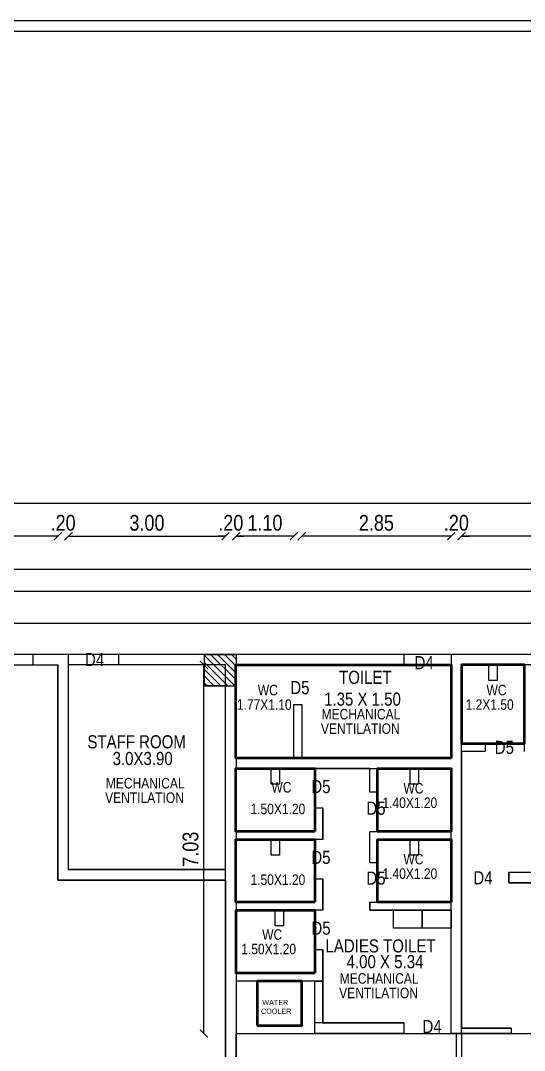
# Model space of a CAD drawing. Header units: metres. Extents: x 385023 to 385532, y 1408468 to 1408621.
# Drawn here: x 385361.31 to 385370.92, y 1408522.42 to 1408542.05 of the extents above; entities that cross this region are included whole.
import ezdxf
from ezdxf.enums import TextEntityAlignment as Align

# ---------------------------------------------------------------- set-up
doc = ezdxf.new("R2010")
doc.units = ezdxf.units.M
doc.header["$MEASUREMENT"] = 0
for name, color, linetype in [('BLK_1_FLR_0_AC_ROOM_1', 7, 'Continuous'), ('BLK_1_FLR_0_BLT_UP_AREA', 7, 'Continuous'), ('BLK_1_FLR_0_CARPET_AREA', 7, 'Continuous'), ('S-COLUMN', 6, 'Continuous'), ('S-COLUMN HATCH', 8, 'Continuous')]:
    doc.layers.add(name, color=color, linetype=linetype)
for name, color, linetype, lineweight in [('BLK_1_FLR_0_DRINKING_WATER', 7, 'Continuous', 50), ('BLK_1_FLR_0_ROOF_AREA', 7, 'Continuous', 25), ('BLK_1_FLR_0_SP_WC', 7, 'Continuous', 50), ('BLK_1_FLR_0_WASH', 7, 'Continuous', 25), ('BLK_1_FLR_0_WATER_CLOSET', 7, 'Continuous', 50)]:
    doc.layers.add(name, color=color, linetype=linetype, lineweight=lineweight)
doc.styles.add('CEN-GOT', font='ARIALN.TTF')
doc.styles.add('RIA-AP', font='ARIALN.TTF')
doc.dimstyles.new('RIA-AP', dxfattribs={"dimtxt": 0.3, "dimasz": 0.15, "dimexe": 0, "dimexo": 1, "dimgap": 0.1, "dimtad": 1, "dimzin": 4, "dimdsep": 46, "dimtxsty": 'RIA-AP', "dimblk": 'ARCHTICK', "dimcen": 0.09, "dimse1": 1, "dimse2": 1, "dimclrd": 8, "dimclre": 8, "dimclrt": 4, "dimazin": 0, "dimtfac": 1, "dimtix": 1, "dimtofl": 0, "dimtmove": 2, "dimatfit": 3, "dimfxl": 0, "dimtolj": 1, "dimtzin": 0, "dimarcsym": 0})

# ---------------------------------------------------------------- blocks, each defined once
blk = doc.blocks.new('grid')
at = {"layer": 'S-COLUMN HATCH'}
h = blk.add_hatch(dxfattribs=at)
h.set_pattern_fill('ANSI31', color=256, scale=0.75, angle=90, style=0)
h.set_pattern_definition([(135, (375052.11474, 1409514.67969), (-0.06629126074, -0.06629126074), [])])
h.paths.add_polyline_path([(391804.473, 1408578.053), (391804.473, 1408577.453), (391805.073, 1408577.453), (391805.073, 1408578.053)])
at = {"layer": 'S-COLUMN', "ltscale": 5, "elevation": -63.957}
blk.add_lwpolyline([(391804.473, 1408578.053), (391805.073, 1408578.053), (391805.073, 1408577.453), (391804.473, 1408577.453)], close=True, dxfattribs=at)
blk = doc.blocks.new('_ArchTick')
at = {"color": 0, "linetype": 'ByBlock', "const_width": 0.15}
blk.add_lwpolyline([(-0.5, -0.5), (0.5, 0.5)], dxfattribs=at)
blk = doc.blocks.new('*D180')
at = {"color": 8, "lineweight": -2}
blk.add_line((385373.618, 1408532.221), (385369.725, 1408532.221), dxfattribs=at)
at = {"layer": 'Defpoints', "color": 0}
for p in [(385369.725, 1408532.221), (385369.725, 1408529.765), (385373.618, 1408529.765)]:
    blk.add_point(p, dxfattribs=at)
at = {"color": 8, "lineweight": -2, "xscale": 0.15, "yscale": 0.15, "zscale": 0.15, "rotation": 180}
blk.add_blockref('_ArchTick', (385369.725, 1408532.221), dxfattribs=at)
at = {"color": 8, "lineweight": -2, "xscale": 0.15, "yscale": 0.15, "zscale": 0.15}
blk.add_blockref('_ArchTick', (385373.618, 1408532.221), dxfattribs=at)
at = {"color": 4, "insert": (385371.672, 1408532.474), "char_height": 0.3, "attachment_point": 5, "style": 'RIA-AP'}
blk.add_mtext('\\A1;3.89', dxfattribs=at)
blk = doc.blocks.new('*D181')
at = {"color": 8, "lineweight": -2}
for p, q in [((385369.525, 1408532.221), (385369.375, 1408532.221)), ((385369.725, 1408532.221), (385369.875, 1408532.221))]:
    blk.add_line(p, q, dxfattribs=at)
at = {"layer": 'Defpoints', "color": 0}
for p in [(385369.525, 1408532.221), (385369.525, 1408529.765), (385369.725, 1408529.765)]:
    blk.add_point(p, dxfattribs=at)
at = {"color": 8, "lineweight": -2, "xscale": 0.15, "yscale": 0.15, "zscale": 0.15}
blk.add_blockref('_ArchTick', (385369.525, 1408532.221), dxfattribs=at)
at = {"color": 8, "lineweight": -2, "xscale": 0.15, "yscale": 0.15, "zscale": 0.15, "rotation": 180}
blk.add_blockref('_ArchTick', (385369.725, 1408532.221), dxfattribs=at)
at = {"color": 4, "insert": (385369.625, 1408532.474), "char_height": 0.3, "attachment_point": 5, "style": 'RIA-AP'}
blk.add_mtext('\\A1;.20', dxfattribs=at)
blk = doc.blocks.new('*D182')
at = {"color": 8, "lineweight": -2}
blk.add_line((385369.525, 1408532.221), (385366.675, 1408532.221), dxfattribs=at)
at = {"layer": 'Defpoints', "color": 0}
for p in [(385366.675, 1408532.221), (385369.525, 1408529.965), (385366.675, 1408529.014)]:
    blk.add_point(p, dxfattribs=at)
at = {"color": 8, "lineweight": -2, "xscale": 0.15, "yscale": 0.15, "zscale": 0.15, "rotation": 180}
blk.add_blockref('_ArchTick', (385366.675, 1408532.221), dxfattribs=at)
at = {"color": 8, "lineweight": -2, "xscale": 0.15, "yscale": 0.15, "zscale": 0.15}
blk.add_blockref('_ArchTick', (385369.525, 1408532.221), dxfattribs=at)
at = {"color": 4, "insert": (385368.1, 1408532.474), "char_height": 0.3, "attachment_point": 5, "style": 'RIA-AP'}
blk.add_mtext('\\A1;2.85', dxfattribs=at)
blk = doc.blocks.new('*D183')
at = {"color": 8, "lineweight": -2}
blk.add_line((385362.025, 1408532.221), (385358.872, 1408532.221), dxfattribs=at)
at = {"layer": 'Defpoints', "color": 0}
for p in [(385358.872, 1408532.221), (385358.872, 1408529.765), (385362.025, 1408529.765)]:
    blk.add_point(p, dxfattribs=at)
at = {"color": 8, "lineweight": -2, "xscale": 0.15, "yscale": 0.15, "zscale": 0.15, "rotation": 180}
blk.add_blockref('_ArchTick', (385358.872, 1408532.221), dxfattribs=at)
at = {"color": 8, "lineweight": -2, "xscale": 0.15, "yscale": 0.15, "zscale": 0.15}
blk.add_blockref('_ArchTick', (385362.025, 1408532.221), dxfattribs=at)
at = {"color": 4, "insert": (385360.449, 1408532.474), "char_height": 0.3, "attachment_point": 5, "style": 'RIA-AP'}
blk.add_mtext('\\A1;3.15', dxfattribs=at)
blk = doc.blocks.new('*D231')
at = {"color": 8, "lineweight": -2}
blk.add_line((385364.81, 1408522.739), (385364.81, 1408529.765), dxfattribs=at)
at = {"layer": 'Defpoints', "color": 0}
for p in [(385364.81, 1408529.765), (385365.223, 1408529.765), (385366.926, 1408522.739)]:
    blk.add_point(p, dxfattribs=at)
at = {"color": 8, "lineweight": -2, "xscale": 0.15, "yscale": 0.15, "zscale": 0.15}
for p, rotation in [((385364.81, 1408529.765), 90), ((385364.81, 1408522.739), 270)]:
    blk.add_blockref('_ArchTick', p, dxfattribs=dict(at, rotation=rotation))
at = {"color": 4, "insert": (385364.557, 1408526.252), "char_height": 0.3, "attachment_point": 5, "rotation": 90, "style": 'RIA-AP'}
blk.add_mtext('\\A1;7.03', dxfattribs=at)
blk = doc.blocks.new('*D399')
at = {"color": 8, "lineweight": -2}
blk.add_line((385309.903, 1408532.85), (385389.403, 1408532.85), dxfattribs=at)
at = {"layer": 'Defpoints', "color": 0}
for p in [(385389.403, 1408532.85), (385309.903, 1408529.965), (385389.403, 1408529.965)]:
    blk.add_point(p, dxfattribs=at)
at = {"color": 8, "lineweight": -2, "xscale": 0.15, "yscale": 0.15, "zscale": 0.15, "rotation": 180}
blk.add_blockref('_ArchTick', (385309.903, 1408532.85), dxfattribs=at)
at = {"color": 8, "lineweight": -2, "xscale": 0.15, "yscale": 0.15, "zscale": 0.15}
blk.add_blockref('_ArchTick', (385389.403, 1408532.85), dxfattribs=at)
at = {"color": 4, "insert": (385349.653, 1408533.104), "char_height": 0.3, "attachment_point": 5, "style": 'RIA-AP'}
blk.add_mtext('\\A1;79.50', dxfattribs=at)
blk = doc.blocks.new('*D443')
at = {"color": 8, "lineweight": -2}
blk.add_line((385310.811, 1408531.592), (385383.404, 1408531.592), dxfattribs=at)
at = {"layer": 'Defpoints', "color": 0}
for p in [(385383.404, 1408531.592), (385310.811, 1408531.167), (385383.404, 1408531.167, -63.957)]:
    blk.add_point(p, dxfattribs=at)
at = {"color": 8, "lineweight": -2, "xscale": 0.15, "yscale": 0.15, "zscale": 0.15, "rotation": 180}
blk.add_blockref('_ArchTick', (385310.811, 1408531.592), dxfattribs=at)
at = {"color": 8, "lineweight": -2, "xscale": 0.15, "yscale": 0.15, "zscale": 0.15}
blk.add_blockref('_ArchTick', (385383.404, 1408531.592), dxfattribs=at)
at = {"color": 4, "insert": (385347.107, 1408531.845), "char_height": 0.3, "attachment_point": 5, "style": 'RIA-AP'}
blk.add_mtext('\\A1;71.39', dxfattribs=at)
blk = doc.blocks.new('*D515')
at = {"color": 8, "lineweight": -2}
blk.add_line((385366.525, 1408532.221), (385365.423, 1408532.221), dxfattribs=at)
at = {"layer": 'Defpoints', "color": 0}
for p in [(385365.423, 1408532.221), (385365.423, 1408529.765), (385366.525, 1408529.014)]:
    blk.add_point(p, dxfattribs=at)
at = {"color": 8, "lineweight": -2, "xscale": 0.15, "yscale": 0.15, "zscale": 0.15, "rotation": 180}
blk.add_blockref('_ArchTick', (385365.423, 1408532.221), dxfattribs=at)
at = {"color": 8, "lineweight": -2, "xscale": 0.15, "yscale": 0.15, "zscale": 0.15}
blk.add_blockref('_ArchTick', (385366.525, 1408532.221), dxfattribs=at)
at = {"color": 4, "insert": (385365.974, 1408532.474), "char_height": 0.3, "attachment_point": 5, "style": 'RIA-AP'}
blk.add_mtext('\\A1;1.10', dxfattribs=at)
blk = doc.blocks.new('*D516')
at = {"color": 8, "lineweight": -2}
for p, q in [((385365.223, 1408532.221), (385365.073, 1408532.221)), ((385365.423, 1408532.221), (385365.573, 1408532.221))]:
    blk.add_line(p, q, dxfattribs=at)
at = {"layer": 'Defpoints', "color": 0}
for p in [(385365.223, 1408532.221), (385365.223, 1408529.765), (385365.423, 1408529.765)]:
    blk.add_point(p, dxfattribs=at)
at = {"color": 8, "lineweight": -2, "xscale": 0.15, "yscale": 0.15, "zscale": 0.15}
blk.add_blockref('_ArchTick', (385365.223, 1408532.221), dxfattribs=at)
at = {"color": 8, "lineweight": -2, "xscale": 0.15, "yscale": 0.15, "zscale": 0.15, "rotation": 180}
blk.add_blockref('_ArchTick', (385365.423, 1408532.221), dxfattribs=at)
at = {"color": 4, "insert": (385365.323, 1408532.474), "char_height": 0.3, "attachment_point": 5, "style": 'RIA-AP'}
blk.add_mtext('\\A1;.20', dxfattribs=at)
blk = doc.blocks.new('*D651')
at = {"color": 8, "lineweight": -2}
for p, q in [((385362.025, 1408532.221), (385361.875, 1408532.221)), ((385362.225, 1408532.221), (385362.375, 1408532.221))]:
    blk.add_line(p, q, dxfattribs=at)
at = {"layer": 'Defpoints', "color": 0}
for p in [(385362.225, 1408532.221), (385362.025, 1408529.765), (385362.225, 1408529.765)]:
    blk.add_point(p, dxfattribs=at)
at = {"color": 8, "lineweight": -2, "xscale": 0.15, "yscale": 0.15, "zscale": 0.15}
blk.add_blockref('_ArchTick', (385362.025, 1408532.221), dxfattribs=at)
at = {"color": 8, "lineweight": -2, "xscale": 0.15, "yscale": 0.15, "zscale": 0.15, "rotation": 180}
blk.add_blockref('_ArchTick', (385362.225, 1408532.221), dxfattribs=at)
at = {"color": 4, "insert": (385362.125, 1408532.474), "char_height": 0.3, "attachment_point": 5, "style": 'RIA-AP'}
blk.add_mtext('\\A1;.20', dxfattribs=at)
blk = doc.blocks.new('*D652')
at = {"color": 8, "lineweight": -2}
blk.add_line((385362.225, 1408532.221), (385365.223, 1408532.221), dxfattribs=at)
at = {"layer": 'Defpoints', "color": 0}
for p in [(385365.223, 1408532.221), (385362.225, 1408529.765), (385365.223, 1408529.765)]:
    blk.add_point(p, dxfattribs=at)
at = {"color": 8, "lineweight": -2, "xscale": 0.15, "yscale": 0.15, "zscale": 0.15, "rotation": 180}
blk.add_blockref('_ArchTick', (385362.225, 1408532.221), dxfattribs=at)
at = {"color": 8, "lineweight": -2, "xscale": 0.15, "yscale": 0.15, "zscale": 0.15}
blk.add_blockref('_ArchTick', (385365.223, 1408532.221), dxfattribs=at)
at = {"color": 4, "insert": (385363.724, 1408532.474), "char_height": 0.3, "attachment_point": 5, "style": 'RIA-AP'}
blk.add_mtext('\\A1;3.00', dxfattribs=at)

msp = doc.modelspace()

# ---------------------------------------------------------------- linework, layer by layer
for p, q in [((385383.404, 1408531.167, 0.025), (385309.911, 1408531.167, 0.025)), ((385362.225, 1408529.965, 0.025), (385361.55, 1408529.965, 0.025)), ((385362.225, 1408525.865, 0.025), (385362.225, 1408529.965, 0.025)), ((385368.625, 1408529.965, 0.025), (385368.625, 1408529.765, 0.025)), ((385369.525, 1408529.965, 0.025), (385369.525, 1408529.765, 0.025)), ((385361.55, 1408529.765, 0.025), (385362.025, 1408529.765, 0.025)), ((385369.525, 1408527.99, 0.025), (385369.525, 1408529.765, 0.025)), ((385369.725, 1408522.739, 0.025), (385369.725, 1408529.765, 0.025)), ((385365.423, 1408527.99, 0.025), (385369.525, 1408527.99, 0.025)), ((385365.423, 1408527.79, 0.025), (385369.525, 1408527.79, 0.025)), ((385369.524, 1408522.739, 0.025), (385369.524, 1408527.79, 0.025)), ((385370.625, 1408525.814, 0.025), (385374.798, 1408525.814, 0.025)), ((385370.625, 1408525.814, 0.025), (385370.625, 1408525.614, 0.025)), ((385370.625, 1408525.614, 0.025), (385372.498, 1408525.614, 0.025)), ((385367.974, 1408525.24, 0.025), (385369.524, 1408525.24, 0.025)), ((385367.974, 1408525.24, 0.025), (385367.974, 1408525.09, 0.025)), ((385367.974, 1408525.09, 0.025), (385369.524, 1408525.09, 0.025)), ((385365.426, 1408522.939, 0.025), (385365.425, 1408522.939, 0.025)), ((385368.625, 1408522.939, 0.025), (385366.926, 1408522.939, 0.025)), ((385368.625, 1408522.939, 0.025), (385368.625, 1408522.739, 0.025)), ((385365.424, 1408522.739, 0.025), (385365.426, 1408522.739, 0.025)), ((385368.625, 1408522.739, 0.025), (385366.926, 1408522.739, 0.025)), ((385366.926, 1408522.739, 0.025), (385370.673, 1408522.739, 0.025)), ((385369.524, 1408522.739, 0.025), (385369.725, 1408522.739, 0.025))]:
    msp.add_line(p, q)
at = {"linetype": 'Continuous'}
msp.add_line((385365.71, 1408529.765, 0.025), (385365.472, 1408529.765, 0.025), dxfattribs=at)
at = {"linetype": 'ByBlock'}
for q in [(385369.725, 1408522.839, 0.025), (385370.673, 1408522.739, 0.025)]:
    msp.add_line((385370.673, 1408522.839, 0.025), q, dxfattribs=at)
at = {"color": 8, "elevation": 0.025}
msp.add_lwpolyline([(385302.794, 1408468.209), (385302.794, 1408542.051), (385415.294, 1408542.051), (385415.294, 1408468.209)], close=True, dxfattribs=at)
at = {"color": 6, "elevation": 0.025}
msp.add_lwpolyline([(385302.994, 1408468.409), (385302.994, 1408541.851), (385415.094, 1408541.851), (385415.094, 1408468.409)], close=True, dxfattribs=at)
at = {"color": 2, "ltscale": 0.2, "elevation": 0.025}
msp.add_lwpolyline([(385309.303, 1408530.565), (385390.003, 1408530.565), (385390.003, 1408482.965), (385309.303, 1408482.965)], close=True, dxfattribs=at)
at = {"linetype": 'ByBlock', "elevation": 0.025}
for points in [[(385361.55, 1408529.965), (385361.55, 1408529.765)], [(385369.672, 1408522.739), (385370.673, 1408522.739)]]:
    msp.add_lwpolyline(points, dxfattribs=at)
at = {"elevation": 0.025}
for points in [[(385365.223, 1408520.239), (385365.223, 1408529.765), (385363.185, 1408529.765), (385363.185, 1408529.965)], [(385368.625, 1408529.965), (385363.185, 1408529.965)], [(385374.994, 1408529.965), (385369.525, 1408529.965)], [(385365.225, 1408525.665), (385362.025, 1408525.665), (385362.025, 1408529.765)], [(385368.625, 1408529.765), (385365.423, 1408529.765), (385365.423, 1408520.239)], [(385374.798, 1408529.765), (385369.725, 1408529.765)], [(385366.525, 1408527.99), (385366.525, 1408529.014), (385366.675, 1408529.014), (385366.675, 1408527.99)], [(385369.725, 1408528.265), (385370.175, 1408528.265), (385370.175, 1408528.115), (385369.725, 1408528.115)], [(385368.124, 1408527.79), (385368.124, 1408527.34), (385367.974, 1408527.34), (385367.974, 1408527.79)], [(385369.525, 1408527.79), (385369.524, 1408527.79)], [(385365.426, 1408526.59), (385366.926, 1408526.59), (385366.926, 1408527.04), (385367.076, 1408527.04), (385367.076, 1408526.44), (385365.425, 1408526.439)], [(385369.525, 1408526.44), (385368.124, 1408526.44), (385368.124, 1408525.99), (385367.974, 1408525.99), (385367.974, 1408526.59), (385369.525, 1408526.59)], [(385365.225, 1408525.865), (385362.225, 1408525.865)], [(385365.426, 1408525.24), (385366.926, 1408525.24), (385366.926, 1408525.69), (385367.076, 1408525.69), (385367.076, 1408525.09), (385365.425, 1408525.089)], [(385365.427, 1408523.889), (385366.926, 1408523.889), (385366.926, 1408524.339), (385367.076, 1408524.339), (385367.076, 1408523.739), (385365.425, 1408523.739)], [(385366.926, 1408522.739), (385366.926, 1408523.739), (385367.076, 1408523.739), (385367.076, 1408522.939)]]:
    msp.add_lwpolyline(points, dxfattribs=at)
at = {"lineweight": 0, "ltscale": 0.1, "elevation": 0.025}
msp.add_lwpolyline([(385365.826, 1408522.889), (385366.676, 1408522.889), (385366.676, 1408523.739), (385365.826, 1408523.739)], close=True, dxfattribs=at)
at = {"color": 2, "elevation": 0.025}
msp.add_lwpolyline([(385369.725, 1408522.739), (385369.725, 1408521.539), (385368.225, 1408521.539), (385368.225, 1408521.639), (385369.625, 1408521.639), (385369.625, 1408522.739)], dxfattribs=at)
at = {"layer": 'BLK_1_FLR_0_AC_ROOM_1', "color": 2, "elevation": 0.025}
msp.add_lwpolyline([(385313.602, 1408486.965), (385313.602, 1408502.075), (385310.102, 1408502.075), (385310.102, 1408519.539), (385365.424, 1408519.539), (385365.424, 1408522.739), (385374.792, 1408522.739), (385374.792, 1408483.765), (385361.066, 1408483.765), (385361.066, 1408487.465), (385350.666, 1408487.465), (385350.666, 1408483.765), (385319.429, 1408483.765), (385319.429, 1408486.965)], close=True, dxfattribs=at)
at = {"layer": 'BLK_1_FLR_0_BLT_UP_AREA', "color": 13, "elevation": 0.025}
msp.add_lwpolyline([(385309.903, 1408483.565), (385389.403, 1408483.565), (385389.403, 1408529.965), (385309.903, 1408529.965)], close=True, dxfattribs=at)
at = {"layer": 'BLK_1_FLR_0_CARPET_AREA', "color": 13, "elevation": 0.025}
for points in [[(385352.496, 1408529.765), (385357.322, 1408529.765), (385357.322, 1408529.365), (385357.721, 1408529.365), (385357.721, 1408528.815), (385358.871, 1408528.815), (385358.871, 1408529.765), (385362.024, 1408529.765), (385362.024, 1408525.665), (385365.222, 1408525.665), (385365.222, 1408520.239), (385364.823, 1408520.239), (385364.823, 1408519.739), (385357.922, 1408519.739), (385357.922, 1408520.139), (385357.322, 1408520.139), (385357.322, 1408519.739), (385349.887, 1408519.739), (385349.887, 1408520.039), (385349.486, 1408520.039), (385349.486, 1408523.165), (385349.687, 1408523.165), (385349.687, 1408523.395), (385352.496, 1408523.395)], [(385365.222, 1408529.365), (385364.823, 1408529.365), (385364.823, 1408529.765), (385362.224, 1408529.765), (385362.224, 1408525.865), (385365.222, 1408525.865)]]:
    msp.add_lwpolyline(points, close=True, dxfattribs=at)
for points in [[(385370.923, 1408528.115), (385370.922, 1408529.766), (385369.724, 1408529.765), (385369.724, 1408528.265), (385370.174, 1408528.265), (385370.174, 1408528.115), (385369.724, 1408528.115), (385369.724, 1408522.839), (385370.672, 1408522.839), (385370.672, 1408522.739), (385369.523, 1408522.739), (385369.523, 1408525.09), (385367.973, 1408525.09), (385367.973, 1408525.24), (385369.523, 1408525.24), (385369.523, 1408526.44), (385368.123, 1408526.44), (385368.123, 1408525.99), (385367.973, 1408525.99), (385367.973, 1408526.59), (385369.524, 1408526.59), (385369.524, 1408527.79), (385368.123, 1408527.79), (385368.123, 1408527.34), (385367.973, 1408527.34), (385367.973, 1408527.79), (385365.422, 1408527.79), (385365.425, 1408526.59), (385366.925, 1408526.59), (385366.925, 1408527.04), (385367.075, 1408527.04), (385367.075, 1408526.44), (385365.424, 1408526.439), (385365.425, 1408525.24), (385366.925, 1408525.24), (385366.925, 1408525.69), (385367.075, 1408525.69), (385367.075, 1408525.09), (385365.424, 1408525.089), (385365.426, 1408523.889), (385366.925, 1408523.889), (385366.925, 1408524.339), (385367.075, 1408524.339), (385367.075, 1408522.939), (385368.624, 1408522.939), (385368.624, 1408522.739), (385366.925, 1408522.739), (385366.925, 1408523.739), (385365.424, 1408523.739), (385365.424, 1408519.539)], [(385372.497, 1408525.614), (385370.624, 1408525.614), (385370.624, 1408525.814), (385374.797, 1408525.814)]]:
    msp.add_lwpolyline(points, dxfattribs=at)
at = {"layer": 'BLK_1_FLR_0_DRINKING_WATER', "color": 7, "elevation": 0.025}
msp.add_lwpolyline([(385365.825, 1408522.889), (385366.675, 1408522.889), (385366.675, 1408523.739), (385365.825, 1408523.739)], close=True, dxfattribs=at)
at = {"layer": 'BLK_1_FLR_0_ROOF_AREA', "color": 54, "elevation": 0.025}
msp.add_lwpolyline([(385309.903, 1408483.565), (385389.403, 1408483.565), (385389.403, 1408529.965), (385309.903, 1408529.965)], close=True, dxfattribs=at)
at = {"layer": 'BLK_1_FLR_0_SP_WC', "color": 233, "elevation": 0.025}
msp.add_lwpolyline([(385369.524, 1408527.99), (385365.422, 1408527.99), (385365.422, 1408529.765), (385369.524, 1408529.765)], close=True, dxfattribs=at)
at = {"layer": 'BLK_1_FLR_0_WASH', "color": 60, "elevation": 0.025}
for points in [[(385370.243, 1408529.467), (385370.243, 1408529.765), (385370.403, 1408529.765), (385370.403, 1408529.467)], [(385366.094, 1408527.492), (385366.094, 1408527.79), (385366.253, 1408527.79), (385366.253, 1408527.492)], [(385368.744, 1408527.492), (385368.744, 1408527.79), (385368.903, 1408527.79), (385368.903, 1408527.492)], [(385366.094, 1408526.141), (385366.094, 1408526.44), (385366.254, 1408526.44), (385366.254, 1408526.141)], [(385368.744, 1408526.141), (385368.744, 1408526.44), (385368.903, 1408526.44), (385368.903, 1408526.141)], [(385366.169, 1408524.791), (385366.169, 1408525.09), (385366.329, 1408525.09), (385366.329, 1408524.791)]]:
    msp.add_lwpolyline(points, close=True, dxfattribs=at)
at = {"layer": 'BLK_1_FLR_0_WASH', "color": 55, "elevation": 0.025}
for points in [[(385368.424, 1408525.09), (385368.974, 1408525.09), (385368.974, 1408524.75), (385368.424, 1408524.75)], [(385368.424, 1408525.09), (385368.974, 1408525.09), (385368.974, 1408524.75), (385368.424, 1408524.75)], [(385368.974, 1408525.09), (385369.524, 1408525.09), (385369.524, 1408524.75), (385368.974, 1408524.75)], [(385368.974, 1408525.09), (385369.524, 1408525.09), (385369.524, 1408524.75), (385368.974, 1408524.75)]]:
    msp.add_lwpolyline(points, close=True, dxfattribs=at)
at = {"layer": 'BLK_1_FLR_0_WATER_CLOSET', "color": 1, "elevation": 0.025}
msp.add_lwpolyline([(385369.724, 1408528.265), (385370.922, 1408528.265), (385370.922, 1408529.766), (385369.724, 1408529.766)], close=True, dxfattribs=at)
at = {"layer": 'BLK_1_FLR_0_WATER_CLOSET', "color": 2, "elevation": 0.025}
for points in [[(385366.925, 1408526.59), (385365.422, 1408526.59), (385365.422, 1408527.79), (385366.925, 1408527.79)], [(385369.524, 1408526.59), (385368.123, 1408526.59), (385368.123, 1408527.79), (385369.524, 1408527.79)], [(385366.925, 1408525.24), (385365.422, 1408525.24), (385365.422, 1408526.44), (385366.925, 1408526.44)], [(385369.524, 1408525.24), (385368.123, 1408525.24), (385368.123, 1408526.44), (385369.524, 1408526.44)], [(385366.926, 1408523.889), (385365.424, 1408523.889), (385365.424, 1408525.089), (385366.926, 1408525.089)]]:
    msp.add_lwpolyline(points, close=True, dxfattribs=at)

# ---------------------------------------------------------------- block references
at = {"color": 7}
msp.add_blockref('grid', (-6439.649, -48.089, 0.025), dxfattribs=at)

# ---------------------------------------------------------------- texts
at = {"style": 'RIA-AP'}
for s, p in [('D4', (385362.726, 1408529.743)), ('D4', (385369.01, 1408529.684)), ('D5', (385366.641, 1408529.209)), ('D5', (385370.54, 1408528.069)), ('D5', (385367.042, 1408527.322)), ('D5', (385368.091, 1408526.909)), ('D5', (385367.042, 1408525.972)), ('D5', (385368.091, 1408525.577)), ('D4', (385370.132, 1408525.583)), ('D5', (385367.044, 1408524.622)), ('D4', (385369.162, 1408522.746))]:
    msp.add_text(s, height=0.25, dxfattribs=at).set_placement(p, align=Align.CENTER)
for s, height, p in [('TOILET', 0.25, (385367.388, 1408529.405)), ('WC', 0.2, (385365.839, 1408529.187)), ('WC', 0.2, (385370.2, 1408529.187)), ('1.35 X 1.50', 0.25, (385367.102, 1408528.989)), ('1.77X1.10', 0.2, (385365.439, 1408528.91)), ('1.2X1.50', 0.2, (385369.801, 1408528.91)), ('3.0X3.90', 0.25, (385363.069, 1408527.857)), ('WC', 0.2, (385366.098, 1408527.333)), ('WC', 0.2, (385368.616, 1408527.314)), ('1.40X1.20', 0.2, (385368.216, 1408527.038)), ('1.50X1.20', 0.2, (385365.699, 1408526.921)), ('WC', 0.2, (385368.616, 1408525.964)), ('1.40X1.20', 0.2, (385368.216, 1408525.687)), ('1.50X1.20', 0.2, (385365.699, 1408525.571)), ('WC', 0.2, (385365.922, 1408524.526)), ('1.50X1.20', 0.2, (385365.523, 1408524.249)), ('4.00 X 5.34', 0.25, (385367.532, 1408523.983))]:
    msp.add_text(s, height=height, dxfattribs=at).set_placement(p)
at = {"color": 3, "ltscale": 1.5, "style": 'CEN-GOT'}
for s, p in [('MECHANICAL ', (385367.055, 1408528.727)), ('VENTILATION ', (385367.042, 1408528.451)), ('MECHANICAL ', (385362.94, 1408527.411)), ('VENTILATION ', (385362.927, 1408527.135)), ('MECHANICAL ', (385367.402, 1408523.688)), ('VENTILATION ', (385367.39, 1408523.412))]:
    msp.add_text(s, height=0.2, rotation=360, dxfattribs=at).set_placement(p)
for s, insert, char_height, width, attachment_point, style in [('STAFF ROOM', (385364.466, 1408528.425), 0.25, 2.47278, 3, 'RIA-AP'), ('LADIES TOILET', (385369.23, 1408524.534), 0.25, 2.09227, 3, 'RIA-AP'), ('WATER\\P COOLER', (385366.171, 1408523.246), 0.1, 5.0613, 5, 'CEN-GOT')]:
    msp.add_mtext(s, dxfattribs=dict(insert=insert, char_height=char_height, width=width, attachment_point=attachment_point, style=style))

# ---------------------------------------------------------------- dimensions: what is measured, and where the dimension line sits
for base, p1, p2, picture, middle in [((385389.403, 1408532.85, 0.025), (385309.903, 1408529.965, 0.025), (385389.403, 1408529.965, 0.025), '*D399', (385349.653, 1408533.104, 0.025)), ((385358.872, 1408532.221, 0.025), (385362.025, 1408529.765, 0.025), (385358.872, 1408529.765, 0.025), '*D183', (385360.449, 1408532.474, 0.025)), ((385362.225, 1408532.221, 0.025), (385362.025, 1408529.765, 0.025), (385362.225, 1408529.765, 0.025), '*D651', (385362.125, 1408532.474, 0.025)), ((385365.223, 1408532.221, 0.025), (385362.225, 1408529.765, 0.025), (385365.223, 1408529.765, 0.025), '*D652', (385363.724, 1408532.474, 0.025)), ((385365.223, 1408532.221, 0.025), (385365.423, 1408529.765, 0.025), (385365.223, 1408529.765, 0.025), '*D516', (385365.323, 1408532.474, 0.025)), ((385365.423, 1408532.221, 0.025), (385366.525, 1408529.014, 0.025), (385365.423, 1408529.765, 0.025), '*D515', (385365.974, 1408532.474, 0.025)), ((385366.675, 1408532.221, 0.025), (385369.525, 1408529.965, 0.025), (385366.675, 1408529.014, 0.025), '*D182', (385368.1, 1408532.474, 0.025)), ((385369.525, 1408532.221, 0.025), (385369.725, 1408529.765, 0.025), (385369.525, 1408529.765, 0.025), '*D181', (385369.625, 1408532.474, 0.025)), ((385369.725, 1408532.221, 0.025), (385373.618, 1408529.765, 0.025), (385369.725, 1408529.765, 0.025), '*D180', (385371.672, 1408532.474, 0.025))]:
    dim = msp.add_linear_dim(base=base, p1=p1, p2=p2, dimstyle='RIA-AP')
    dim.commit()
    dim.dimension.update_dxf_attribs({"geometry": picture, "text_midpoint": middle})
dim = msp.add_linear_dim(base=(385383.404, 1408531.592, 63.982), p1=(385310.811, 1408531.167, 63.982), p2=(385383.404, 1408531.167, 0.025), text='71.39', dimstyle='RIA-AP', override={"dimtxt": 0.3})
dim.commit()
dim.dimension.update_dxf_attribs({"geometry": '*D443', "text_midpoint": (385347.107, 1408531.845, 63.982)})
dim = msp.add_linear_dim(base=(385364.81, 1408529.765, 0.025), p1=(385366.926, 1408522.739, 0.025), p2=(385365.223, 1408529.765, 0.025), angle=90, dimstyle='RIA-AP')
dim.commit()
dim.dimension.update_dxf_attribs({"geometry": '*D231', "text_midpoint": (385364.557, 1408526.252, 0.025)})

doc.saveas('drawing.dxf')
